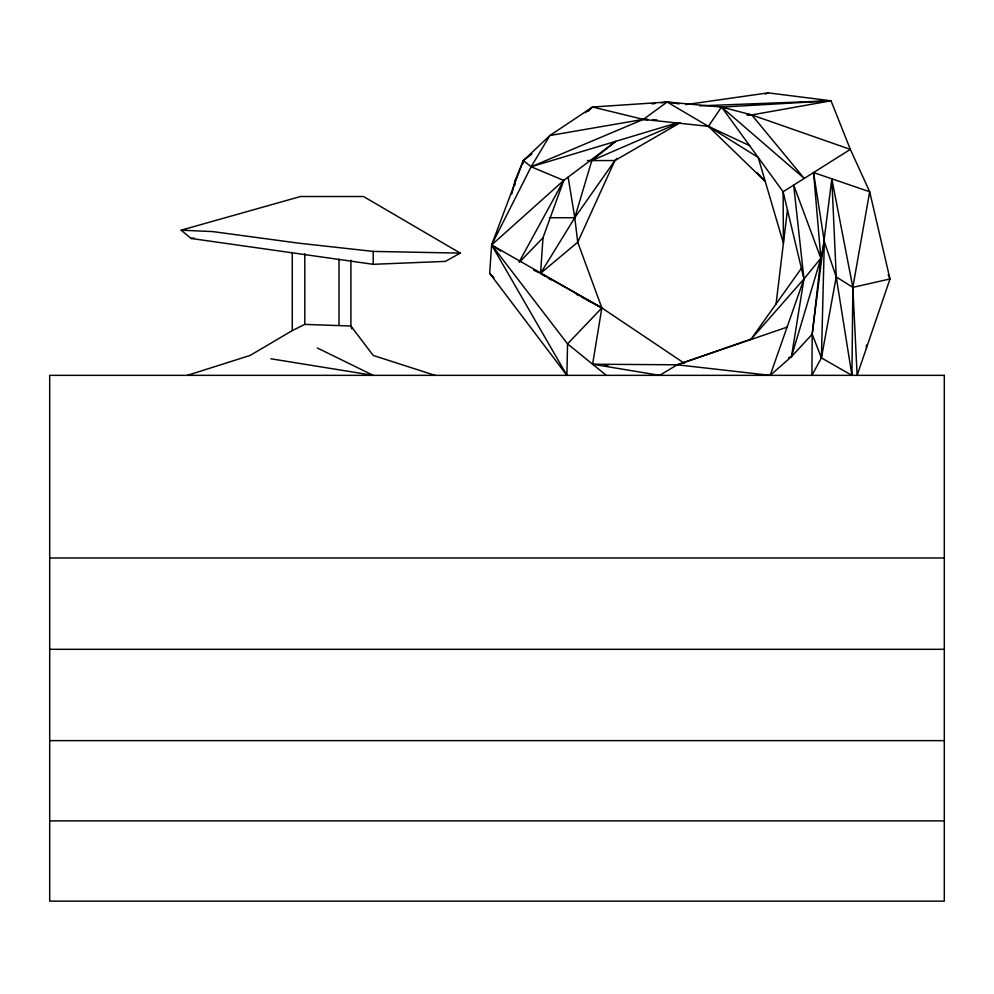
<?xml version="1.0" encoding="UTF-8"?>
<svg xmlns="http://www.w3.org/2000/svg" width="994" height="994" viewBox="0 0 994 994"><rect width="100%" height="100%" fill="white"/><g stroke="black" fill="none" stroke-linecap="round" stroke-linejoin="round"><path stroke-width="1.49" d="M831.829 178.808L852.84 287.353L857.139 375.347L889.99 278.966L869.675 191.743L813.564 172.558L824.324 241.679L820.87 258.278L812.197 334.232L811.912 375.347L821.417 357.902L836.227 276.916L831.829 178.808L812.197 334.232L821.417 357.902L851.933 375.347L852.84 287.353L869.675 191.743L850.355 149.386L831.021 100.792L768.163 92.864L685.761 104.631M648.013 119.454L643.366 119.379L549.893 135.507L531.144 166.768L491.62 244.971L489.669 273.338L566.903 375.347L567.549 343.874L491.62 244.971L523.366 160.556L549.893 135.507L592.586 107.017L667.136 102.034L721.569 107.017L751.762 114.931L850.355 149.386L783.11 191.743L783.409 243.244L758.211 157.462L708.387 126.337L667.136 102.034L661.122 102.792M821.417 357.902L824.324 241.679L836.227 276.916L851.933 375.347M514.929 185.046L515.14 180.423L523.366 160.556L531.877 153.983M684.381 363.295L601.855 307.904L540.55 273.338L543.01 237.74L563.747 180.423L615.783 141.322L591.828 160.556L574.78 217.723L540.55 273.338L544.463 275.785M776.066 303.953L787.447 209.908M522.981 163.625L523.366 160.556L531.144 166.768L563.747 180.423L519.179 261.907M788.615 357.691L791.472 356.66L803.96 278.966L793.672 185.095L820.87 258.278L791.472 356.66L770.188 375.347L677.225 364.798L592.61 364.214L601.855 307.904L577.725 242.213L574.78 217.723L568.133 177.106M511.811 193.992L515.14 180.423M770.188 375.347L803.96 278.966L820.87 258.278L813.564 172.558M617.05 158.406L614.888 160.556L577.725 242.213L540.55 273.338M747.227 114.235L751.762 114.931L804.233 178.435L721.569 107.017L708.387 126.337L643.366 119.379L592.586 107.017L585.304 112.657M680.368 122.647L614.888 160.556L574.78 217.723L549.222 217.723M801.412 268.293L750.719 339.613L803.96 278.966L783.11 191.743L721.569 107.017M791.472 356.66L812.197 334.232M563.747 180.423L491.62 244.971L601.855 307.904L567.549 343.874L606.328 375.347M519.502 262.155L543.01 237.74M588.1 111.278L592.586 107.017L595.53 107.166M677.187 122.858L531.144 166.768L643.366 119.379L667.136 102.034L679.225 103.873M751.775 338.83L677.225 364.798L659.656 375.347L592.61 364.214M435.012 375.347L373.222 355.454L350.907 326.032L304.81 324.392L292.261 330.604L250.09 355.454L187.344 375.347M460.272 253.122L445.362 261.397L373.222 264.305L191.096 238.461L181.156 230.186L300.548 196.514L363.531 196.514L460.272 253.122L373.222 251.407L298.896 243.195L212.716 231.59L181.156 230.186L185.592 229.552M765.38 94.144L768.163 92.864M591.828 160.556L678.765 122.945M677.225 364.798L787.074 327.15M747.165 114.757L751.762 114.931L831.021 100.792L699.851 105.836M191.096 238.461L194.128 238.038M652.114 103.91L655.121 103.538M719.88 107.19L831.021 100.792M587.429 160.556L614.888 160.556M49.7 557.982L944.3 557.982M49.7 649.306L944.3 649.306M49.7 740.629L944.3 740.629M49.7 820.882L944.3 820.882M643.366 119.379L647.951 119.578M652.524 119.777L657.109 119.976M747.14 114.695L751.762 114.931M604.924 365.121L607.993 365.345M270.877 358.772L373.222 375.347L317.359 347.999M533.641 270.194L539.17 272.704M749.638 145.658L708.387 126.337L765.281 181.517L756.844 172.471M576.284 294.224L578.98 295.665M581.676 297.107L601.855 307.904M548.39 278.233L550.999 279.873M836.227 276.916L852.84 287.353L889.99 278.966L888.189 274.717M500.554 251.072L491.62 244.971L566.903 375.347M489.669 273.338L494.006 277.699M351.777 328.902L350.907 326.032L350.907 260.155M866.383 345.055L866.42 348.111M373.222 251.407L373.222 264.305M339.016 259.235L339.016 325.013M304.81 253.805L304.81 324.392M292.261 252.501L292.261 330.604M944.3 375.347L49.7 375.347L49.7 901.136L944.3 901.136L944.3 375.347"/></g></svg>
